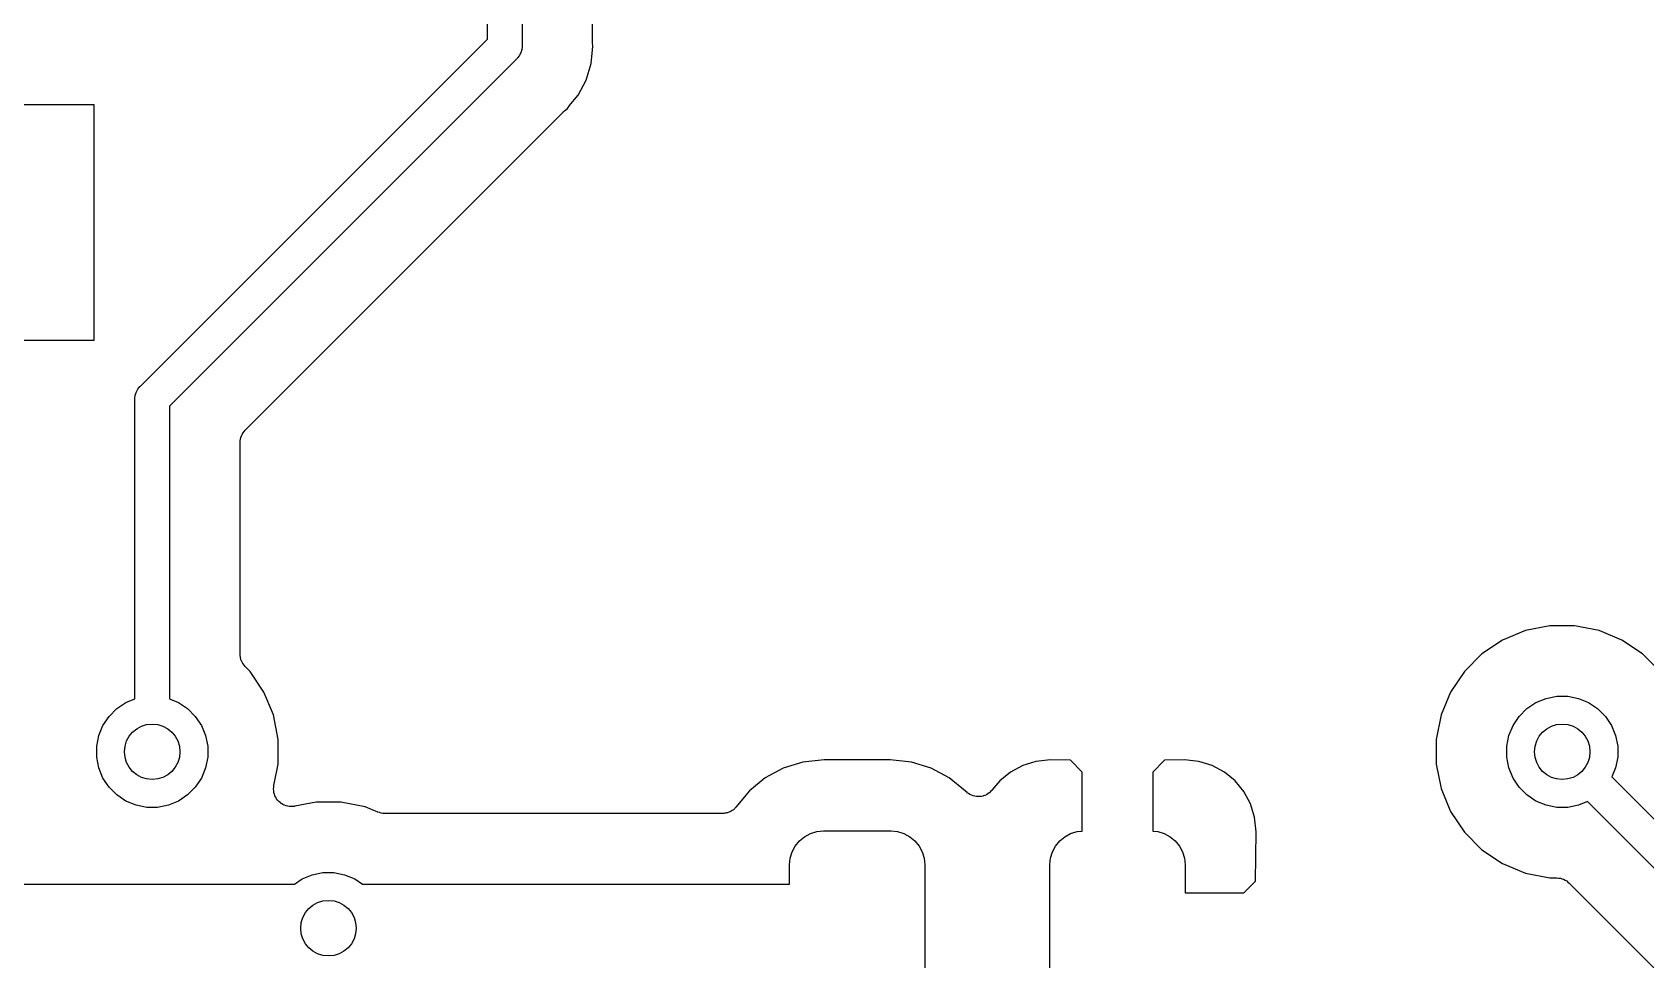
# Model space of a CAD drawing. Extents: x 4.65 to 8.46, y -5.31 to -3.29.
# Drawn here: x 7.066 to 7.5237, y -4.4089 to -4.1461 of the extents above; entities that cross this region are included whole.
import ezdxf

# ---------------------------------------------------------------- set-up
doc = ezdxf.new("R2010")
doc.units = 0
doc.header["$MEASUREMENT"] = 0
doc.layers.add('BLACK', color=7, linetype='CONTINUOUS')

msp = doc.modelspace()

# ---------------------------------------------------------------- linework, layer by layer
at = {"layer": 'BLACK', "linetype": 'CONTINUOUS'}
for p, q in [((7.19508, -4.14796), (7.19508, -4.00024)), ((7.20492, -4.00204), (7.20492, -4.14976)), ((7.22492, -4.14853), (7.22492, -4.13559)), ((7.09669, -4.24635), (7.19508, -4.14796)), ((7.20485, -4.15096), (7.20457, -4.15189)), ((7.20492, -4.15024), (7.20485, -4.15096)), ((7.20492, -4.14976), (7.20494, -4.15)), ((7.20494, -4.15), (7.20492, -4.15024)), ((7.20492, -4.15024), (7.20492, -4.15024)), ((7.22456, -4.15489), (7.22495, -4.15098)), ((7.22494, -4.14874), (7.22492, -4.14853)), ((7.22494, -4.14895), (7.22494, -4.14874)), ((7.22495, -4.14902), (7.22494, -4.14895)), ((7.22504, -4.15), (7.22495, -4.14902)), ((7.22495, -4.15098), (7.22504, -4.15)), ((7.22495, -4.15098), (7.22495, -4.15098)), ((7.20331, -4.15365), (7.10492, -4.25204)), ((7.2035, -4.1535), (7.20331, -4.15365)), ((7.20365, -4.15331), (7.2035, -4.1535)), ((7.20411, -4.15275), (7.20365, -4.15331)), ((7.20365, -4.15331), (7.20365, -4.15331)), ((7.20457, -4.15189), (7.20411, -4.15275)), ((7.20411, -4.15275), (7.20411, -4.15275)), ((7.22314, -4.15958), (7.22456, -4.15489)), ((7.22082, -4.16391), (7.22314, -4.15958)), ((7.21833, -4.16694), (7.22082, -4.16391)), ((7.01654, -4.16654), (7.08346, -4.16654)), ((7.08346, -4.16654), (7.08346, -4.23346)), ((7.12639, -4.25886), (7.21658, -4.16866)), ((7.21658, -4.16866), (7.21663, -4.16861)), ((7.21663, -4.16861), (7.2168, -4.16848)), ((7.2168, -4.16848), (7.21695, -4.16833)), ((7.21695, -4.16833), (7.21771, -4.16771)), ((7.21771, -4.16771), (7.21833, -4.16695)), ((7.21833, -4.16695), (7.21833, -4.16694)), ((7.08346, -4.23346), (7.01654, -4.23346)), ((7.09543, -4.24811), (7.09589, -4.24725)), ((7.09589, -4.24725), (7.0965, -4.2465)), ((7.0965, -4.2465), (7.09669, -4.24635)), ((7.09505, -4.25), (7.09508, -4.24976)), ((7.09508, -4.25024), (7.09505, -4.25)), ((7.09508, -4.24976), (7.09515, -4.24904)), ((7.09508, -4.24976), (7.09508, -4.24976)), ((7.09508, -4.33499), (7.09508, -4.25024)), ((7.09515, -4.24904), (7.09543, -4.24811)), ((7.10492, -4.25204), (7.10492, -4.33499)), ((7.12503, -4.26135), (7.12517, -4.26091)), ((7.12517, -4.26091), (7.12531, -4.26047)), ((7.12531, -4.26047), (7.12532, -4.26045)), ((7.12532, -4.26045), (7.12533, -4.26042)), ((7.12533, -4.26042), (7.12555, -4.26002)), ((7.12555, -4.26002), (7.12577, -4.25961)), ((7.12577, -4.25961), (7.12578, -4.25959)), ((7.12578, -4.25959), (7.1258, -4.25957)), ((7.1258, -4.25957), (7.12609, -4.25922)), ((7.12609, -4.25922), (7.12639, -4.25886)), ((7.12492, -4.26232), (7.12497, -4.26186)), ((7.12492, -4.26238), (7.12492, -4.26232)), ((7.12492, -4.26239), (7.12492, -4.26238)), ((7.12492, -4.26238), (7.12492, -4.26238)), ((7.12492, -4.26238), (7.12492, -4.26238)), ((7.12492, -4.32229), (7.12492, -4.26239)), ((7.12497, -4.26186), (7.12502, -4.26141)), ((7.12502, -4.26141), (7.12503, -4.26138)), ((7.12503, -4.26138), (7.12503, -4.26135)), ((7.48957, -4.31563), (7.48307, -4.31832)), ((7.49648, -4.31425), (7.48957, -4.31563)), ((7.50352, -4.31425), (7.49648, -4.31425)), ((7.51043, -4.31563), (7.50352, -4.31425)), ((7.51693, -4.31832), (7.51043, -4.31563)), ((7.48307, -4.31832), (7.47721, -4.32223)), ((7.52279, -4.32223), (7.51693, -4.31832)), ((7.12497, -4.32275), (7.12492, -4.32229)), ((7.12501, -4.32321), (7.12497, -4.32275)), ((7.12501, -4.32324), (7.12501, -4.32321)), ((7.12502, -4.32327), (7.12501, -4.32324)), ((7.12515, -4.32371), (7.12502, -4.32327)), ((7.12528, -4.32415), (7.12515, -4.32371)), ((7.12529, -4.32418), (7.12528, -4.32415)), ((7.1253, -4.3242), (7.12529, -4.32418)), ((7.12552, -4.32461), (7.1253, -4.3242)), ((7.12573, -4.32502), (7.12552, -4.32461)), ((7.12574, -4.32504), (7.12573, -4.32502)), ((7.12576, -4.32506), (7.12574, -4.32504)), ((7.12605, -4.32542), (7.12576, -4.32506)), ((7.47721, -4.32223), (7.47223, -4.32721)), ((7.52777, -4.32721), (7.52279, -4.32223)), ((7.12634, -4.32578), (7.12605, -4.32542)), ((7.12637, -4.32582), (7.12634, -4.32578)), ((7.12639, -4.32583), (7.12637, -4.32582)), ((7.12637, -4.32582), (7.12637, -4.32582)), ((7.12637, -4.32582), (7.12637, -4.32582)), ((7.12777, -4.32721), (7.12639, -4.32583)), ((7.13168, -4.33307), (7.12777, -4.32721)), ((7.47223, -4.32721), (7.46832, -4.33307)), ((7.13437, -4.33957), (7.13168, -4.33307)), ((7.46832, -4.33307), (7.46563, -4.33957)), ((7.49541, -4.33486), (7.49845, -4.33425)), ((7.49845, -4.33425), (7.50155, -4.33425)), ((7.50155, -4.33425), (7.50459, -4.33486)), ((7.08777, -4.33996), (7.08996, -4.33777)), ((7.08996, -4.33777), (7.09254, -4.33604)), ((7.09254, -4.33604), (7.09508, -4.33499)), ((7.10492, -4.33499), (7.10746, -4.33604)), ((7.10746, -4.33604), (7.11004, -4.33777)), ((7.11004, -4.33777), (7.11223, -4.33996)), ((7.48777, -4.33996), (7.48996, -4.33777)), ((7.48996, -4.33777), (7.49254, -4.33604)), ((7.49254, -4.33604), (7.49541, -4.33486)), ((7.50459, -4.33486), (7.50746, -4.33604)), ((7.50746, -4.33604), (7.51004, -4.33777)), ((7.51004, -4.33777), (7.51223, -4.33996)), ((7.08486, -4.34541), (7.08604, -4.34254)), ((7.08604, -4.34254), (7.08777, -4.33996)), ((7.11223, -4.33996), (7.11396, -4.34254)), ((7.11396, -4.34254), (7.11514, -4.34541)), ((7.13575, -4.34648), (7.13437, -4.33957)), ((7.46563, -4.33957), (7.46425, -4.34648)), ((7.48486, -4.34541), (7.48604, -4.34254)), ((7.48604, -4.34254), (7.48777, -4.33996)), ((7.51223, -4.33996), (7.51396, -4.34254)), ((7.51396, -4.34254), (7.51514, -4.34541)), ((7.08425, -4.34845), (7.08486, -4.34541)), ((7.11514, -4.34541), (7.11575, -4.34845)), ((7.13575, -4.35352), (7.13575, -4.34648)), ((7.46425, -4.34648), (7.46425, -4.35352)), ((7.48425, -4.34845), (7.48486, -4.34541)), ((7.51514, -4.34541), (7.51575, -4.34845)), ((7.08425, -4.35155), (7.08425, -4.34845)), ((7.08486, -4.35459), (7.08425, -4.35155)), ((7.11575, -4.35155), (7.11514, -4.35459)), ((7.11575, -4.34845), (7.11575, -4.35155)), ((7.29065, -4.35232), (7.28461, -4.35291)), ((7.30935, -4.35232), (7.29065, -4.35232)), ((7.31539, -4.35291), (7.30935, -4.35232)), ((7.35071, -4.35273), (7.34694, -4.35387)), ((7.35483, -4.35232), (7.35071, -4.35273)), ((7.36047, -4.35241), (7.35483, -4.35232)), ((7.36382, -4.35576), (7.36047, -4.35241)), ((7.38717, -4.35241), (7.38382, -4.35576)), ((7.3928, -4.35232), (7.38717, -4.35241)), ((7.39693, -4.35273), (7.3928, -4.35232)), ((7.4007, -4.35387), (7.39693, -4.35273)), ((7.48425, -4.35155), (7.48425, -4.34845)), ((7.48486, -4.35459), (7.48425, -4.35155)), ((7.51575, -4.35155), (7.51514, -4.35459)), ((7.51575, -4.34845), (7.51575, -4.35155)), ((7.08604, -4.35746), (7.08486, -4.35459)), ((7.11514, -4.35459), (7.11396, -4.35746)), ((7.13454, -4.35958), (7.13575, -4.35352)), ((7.27391, -4.35735), (7.26941, -4.36104)), ((7.27904, -4.3546), (7.27391, -4.35735)), ((7.28461, -4.35291), (7.27904, -4.3546)), ((7.32096, -4.3546), (7.31539, -4.35291)), ((7.32609, -4.35735), (7.32096, -4.3546)), ((7.33072, -4.36115), (7.32609, -4.35735)), ((7.34346, -4.35573), (7.34042, -4.35823)), ((7.34694, -4.35387), (7.34346, -4.35573)), ((7.36382, -4.37248), (7.36382, -4.35576)), ((7.38382, -4.35576), (7.38382, -4.37248)), ((7.40418, -4.35573), (7.4007, -4.35387)), ((7.40722, -4.35823), (7.40418, -4.35573)), ((7.46425, -4.35352), (7.46563, -4.36043)), ((7.48604, -4.35746), (7.48486, -4.35459)), ((7.51514, -4.35459), (7.51409, -4.35713)), ((7.51409, -4.35713), (7.55204, -4.39508)), ((7.08777, -4.36004), (7.08604, -4.35746)), ((7.08996, -4.36223), (7.08777, -4.36004)), ((7.11223, -4.36004), (7.11004, -4.36223)), ((7.11396, -4.35746), (7.11223, -4.36004)), ((7.13445, -4.36052), (7.1345, -4.36005)), ((7.13445, -4.36054), (7.13445, -4.36052)), ((7.13445, -4.36055), (7.13445, -4.36054)), ((7.13449, -4.36102), (7.13445, -4.36055)), ((7.13454, -4.36149), (7.13449, -4.36102)), ((7.1345, -4.36005), (7.13454, -4.35958)), ((7.13454, -4.36151), (7.13454, -4.36149)), ((7.13454, -4.36152), (7.13454, -4.36151)), ((7.13468, -4.36197), (7.13454, -4.36152)), ((7.26941, -4.36104), (7.26561, -4.36567)), ((7.33082, -4.36124), (7.33072, -4.36115)), ((7.33115, -4.36158), (7.33082, -4.36124)), ((7.33116, -4.36159), (7.33115, -4.36158)), ((7.33118, -4.3616), (7.33116, -4.36159)), ((7.33157, -4.36186), (7.33118, -4.3616)), ((7.33196, -4.36213), (7.33157, -4.36186)), ((7.33707, -4.3619), (7.33668, -4.36216)), ((7.33747, -4.36165), (7.33707, -4.3619)), ((7.33748, -4.36163), (7.33747, -4.36165)), ((7.3375, -4.36163), (7.33748, -4.36163)), ((7.33783, -4.3613), (7.3375, -4.36163)), ((7.33817, -4.36096), (7.33783, -4.3613)), ((7.33819, -4.36094), (7.33817, -4.36096)), ((7.33822, -4.36091), (7.33819, -4.36094)), ((7.33819, -4.36094), (7.33819, -4.36094)), ((7.33819, -4.36094), (7.33819, -4.36094)), ((7.34042, -4.35823), (7.33822, -4.36091)), ((7.40972, -4.36128), (7.40722, -4.35823)), ((7.41158, -4.36475), (7.40972, -4.36128)), ((7.46563, -4.36043), (7.46832, -4.36693)), ((7.48777, -4.36004), (7.48604, -4.35746)), ((7.48996, -4.36223), (7.48777, -4.36004)), ((7.09254, -4.36396), (7.08996, -4.36223)), ((7.09541, -4.36514), (7.09254, -4.36396)), ((7.09845, -4.36575), (7.09541, -4.36514)), ((7.10155, -4.36575), (7.09845, -4.36575)), ((7.10459, -4.36514), (7.10155, -4.36575)), ((7.10746, -4.36396), (7.10459, -4.36514)), ((7.11004, -4.36223), (7.10746, -4.36396)), ((7.13481, -4.36243), (7.13468, -4.36197)), ((7.13482, -4.36244), (7.13481, -4.36243)), ((7.13482, -4.36245), (7.13482, -4.36244)), ((7.13505, -4.36288), (7.13482, -4.36245)), ((7.13527, -4.36329), (7.13505, -4.36288)), ((7.13527, -4.3633), (7.13527, -4.36329)), ((7.13528, -4.36332), (7.13527, -4.3633)), ((7.13558, -4.36368), (7.13528, -4.36332)), ((7.13588, -4.36405), (7.13558, -4.36368)), ((7.13589, -4.36406), (7.13588, -4.36405)), ((7.1359, -4.36407), (7.13589, -4.36406)), ((7.13626, -4.36437), (7.1359, -4.36407)), ((7.13663, -4.36468), (7.13626, -4.36437)), ((7.13664, -4.36469), (7.13663, -4.36468)), ((7.13665, -4.3647), (7.13664, -4.36469)), ((7.13707, -4.36492), (7.13665, -4.3647)), ((7.13748, -4.36515), (7.13707, -4.36492)), ((7.13749, -4.36515), (7.13748, -4.36515)), ((7.13751, -4.36516), (7.13749, -4.36515)), ((7.13796, -4.3653), (7.13751, -4.36516)), ((7.13841, -4.36544), (7.13796, -4.3653)), ((7.13843, -4.36545), (7.13841, -4.36544)), ((7.13844, -4.36545), (7.13843, -4.36545)), ((7.13891, -4.3655), (7.13844, -4.36545)), ((7.13938, -4.36555), (7.13891, -4.3655)), ((7.13939, -4.36555), (7.13938, -4.36555)), ((7.13941, -4.36555), (7.13939, -4.36555)), ((7.13988, -4.36551), (7.13941, -4.36555)), ((7.14035, -4.36547), (7.13988, -4.36551)), ((7.14038, -4.36547), (7.14035, -4.36547)), ((7.14042, -4.36546), (7.14038, -4.36546)), ((7.14038, -4.36546), (7.14038, -4.36546)), ((7.14038, -4.36546), (7.14038, -4.36547)), ((7.14648, -4.36425), (7.14042, -4.36546)), ((7.15352, -4.36425), (7.14648, -4.36425)), ((7.16043, -4.36563), (7.15352, -4.36425)), ((7.16403, -4.36712), (7.16043, -4.36563)), ((7.26486, -4.36641), (7.26468, -4.36653)), ((7.26506, -4.36622), (7.26486, -4.36641)), ((7.26526, -4.36605), (7.26506, -4.36622)), ((7.2654, -4.36588), (7.26526, -4.36605)), ((7.26556, -4.36573), (7.2654, -4.36588)), ((7.26561, -4.36567), (7.26556, -4.36573)), ((7.33197, -4.36214), (7.33196, -4.36213)), ((7.33199, -4.36214), (7.33197, -4.36214)), ((7.33242, -4.36233), (7.33199, -4.36214)), ((7.33286, -4.36251), (7.33242, -4.36233)), ((7.33287, -4.36251), (7.33286, -4.36251)), ((7.33289, -4.36252), (7.33287, -4.36251)), ((7.33335, -4.36261), (7.33289, -4.36252)), ((7.33381, -4.36271), (7.33335, -4.36261)), ((7.33383, -4.36271), (7.33381, -4.36271)), ((7.33384, -4.36271), (7.33383, -4.36271)), ((7.33432, -4.36271), (7.33384, -4.36271)), ((7.33479, -4.36272), (7.33432, -4.36271)), ((7.3348, -4.36272), (7.33479, -4.36272)), ((7.33482, -4.36272), (7.3348, -4.36272)), ((7.33528, -4.36263), (7.33482, -4.36272)), ((7.33575, -4.36254), (7.33528, -4.36263)), ((7.33576, -4.36253), (7.33575, -4.36254)), ((7.33578, -4.36253), (7.33576, -4.36253)), ((7.33621, -4.36235), (7.33578, -4.36253)), ((7.33665, -4.36218), (7.33621, -4.36235)), ((7.33667, -4.36217), (7.33665, -4.36218)), ((7.33668, -4.36216), (7.33667, -4.36217)), ((7.41272, -4.36852), (7.41158, -4.36475)), ((7.49254, -4.36396), (7.48996, -4.36223)), ((7.49541, -4.36514), (7.49254, -4.36396)), ((7.49845, -4.36575), (7.49541, -4.36514)), ((7.50155, -4.36575), (7.49845, -4.36575)), ((7.50459, -4.36514), (7.50155, -4.36575)), ((7.50713, -4.36409), (7.50459, -4.36514)), ((7.54635, -4.40331), (7.50713, -4.36409)), ((7.16447, -4.36725), (7.16403, -4.36712)), ((7.16491, -4.36739), (7.16447, -4.36725)), ((7.16494, -4.36739), (7.16491, -4.36739)), ((7.16497, -4.3674), (7.16494, -4.36739)), ((7.16542, -4.36745), (7.16497, -4.3674)), ((7.16588, -4.3675), (7.16542, -4.36745)), ((7.16594, -4.3675), (7.16588, -4.3675)), ((7.16595, -4.3675), (7.16594, -4.3675)), ((7.16594, -4.3675), (7.16594, -4.3675)), ((7.16594, -4.3675), (7.16594, -4.3675)), ((7.26174, -4.3675), (7.16595, -4.3675)), ((7.26196, -4.36748), (7.26174, -4.3675)), ((7.26218, -4.36748), (7.26196, -4.36748)), ((7.26244, -4.36743), (7.26218, -4.36748)), ((7.26271, -4.3674), (7.26244, -4.36743)), ((7.26292, -4.36734), (7.26271, -4.3674)), ((7.26314, -4.3673), (7.26292, -4.36734)), ((7.26339, -4.3672), (7.26314, -4.3673)), ((7.26365, -4.36712), (7.26339, -4.3672)), ((7.26384, -4.36702), (7.26365, -4.36712)), ((7.26404, -4.36694), (7.26384, -4.36702)), ((7.26427, -4.36679), (7.26404, -4.36694)), ((7.26451, -4.36666), (7.26427, -4.36679)), ((7.26468, -4.36653), (7.26451, -4.36666)), ((7.41313, -4.37267), (7.41272, -4.36852)), ((7.46832, -4.36693), (7.47223, -4.37279)), ((7.28242, -4.37671), (7.28362, -4.37525)), ((7.28362, -4.37525), (7.28507, -4.37406)), ((7.28507, -4.37406), (7.28673, -4.37317)), ((7.28673, -4.37317), (7.28853, -4.37263)), ((7.28853, -4.37263), (7.2904, -4.37244)), ((7.2904, -4.37244), (7.3096, -4.37244)), ((7.3096, -4.37244), (7.31147, -4.37263)), ((7.31147, -4.37263), (7.31327, -4.37317)), ((7.31327, -4.37317), (7.31493, -4.37406)), ((7.31493, -4.37406), (7.31638, -4.37525)), ((7.31638, -4.37525), (7.31758, -4.37671)), ((7.35624, -4.37671), (7.35744, -4.37525)), ((7.35744, -4.37525), (7.35889, -4.37406)), ((7.35889, -4.37406), (7.36055, -4.37317)), ((7.36055, -4.37317), (7.36235, -4.37263)), ((7.36235, -4.37263), (7.36382, -4.37248)), ((7.38382, -4.37248), (7.38529, -4.37263)), ((7.38529, -4.37263), (7.38709, -4.37317)), ((7.38709, -4.37317), (7.38875, -4.37406)), ((7.38875, -4.37406), (7.3902, -4.37525)), ((7.3902, -4.37525), (7.39139, -4.37671)), ((7.41303, -4.38666), (7.41313, -4.37267)), ((7.47223, -4.37279), (7.47721, -4.37777)), ((7.28081, -4.38204), (7.28099, -4.38017)), ((7.28099, -4.38017), (7.28154, -4.37836)), ((7.28154, -4.37836), (7.28242, -4.37671)), ((7.31758, -4.37671), (7.31846, -4.37836)), ((7.31846, -4.37836), (7.31901, -4.38017)), ((7.31901, -4.38017), (7.31919, -4.38204)), ((7.35463, -4.38204), (7.35481, -4.38017)), ((7.35481, -4.38017), (7.35536, -4.37836)), ((7.35536, -4.37836), (7.35624, -4.37671)), ((7.39139, -4.37671), (7.39228, -4.37836)), ((7.39228, -4.37836), (7.39283, -4.38017)), ((7.39283, -4.38017), (7.39301, -4.38204)), ((7.47721, -4.37777), (7.48307, -4.38168)), ((7.14541, -4.38486), (7.14845, -4.38425)), ((7.14845, -4.38425), (7.15155, -4.38425)), ((7.15155, -4.38425), (7.15459, -4.38486)), ((7.28081, -4.3875), (7.28081, -4.38204)), ((7.31919, -4.38204), (7.31919, -4.41796)), ((7.35463, -4.41796), (7.35463, -4.38204)), ((7.39301, -4.38204), (7.39301, -4.39)), ((7.48307, -4.38168), (7.48957, -4.38437)), ((7.48957, -4.38437), (7.49648, -4.38575)), ((6.60964, -4.3875), (7.14036, -4.3875)), ((7.14036, -4.3875), (7.14254, -4.38604)), ((7.14254, -4.38604), (7.14541, -4.38486)), ((7.15459, -4.38486), (7.15746, -4.38604)), ((7.15746, -4.38604), (7.15964, -4.3875)), ((7.15964, -4.3875), (7.28081, -4.3875)), ((7.40969, -4.39), (7.41303, -4.38666)), ((7.49648, -4.38575), (7.49843, -4.38575)), ((7.49843, -4.38575), (7.49845, -4.38575)), ((7.49845, -4.38575), (7.49845, -4.38575)), ((7.49845, -4.38575), (7.49845, -4.38575)), ((7.49845, -4.38575), (7.4985, -4.38575)), ((7.4985, -4.38575), (7.49896, -4.3858)), ((7.49896, -4.3858), (7.49942, -4.38585)), ((7.49942, -4.38585), (7.49945, -4.38585)), ((7.49945, -4.38585), (7.49947, -4.38586)), ((7.49947, -4.38586), (7.49991, -4.386)), ((7.49991, -4.386), (7.50035, -4.38613)), ((7.50035, -4.38613), (7.50038, -4.38614)), ((7.50038, -4.38614), (7.5004, -4.38615)), ((7.5004, -4.38615), (7.50081, -4.38638)), ((7.50081, -4.38638), (7.50121, -4.38659)), ((7.50121, -4.38659), (7.50123, -4.38661)), ((7.50123, -4.38661), (7.50126, -4.38662)), ((7.50126, -4.38662), (7.50161, -4.38692)), ((7.50161, -4.38692), (7.50197, -4.38721)), ((7.50197, -4.38721), (7.53134, -4.41658)), ((7.39301, -4.39), (7.40969, -4.39))]:
    msp.add_line(p, q, dxfattribs=at)
at = {"layer": 'BLACK'}
for centre in [(7.1, -4.35), (7.5, -4.35), (7.15, -4.4)]:
    msp.add_circle(centre, 0.00787, dxfattribs=at)

doc.saveas('drawing.dxf')
